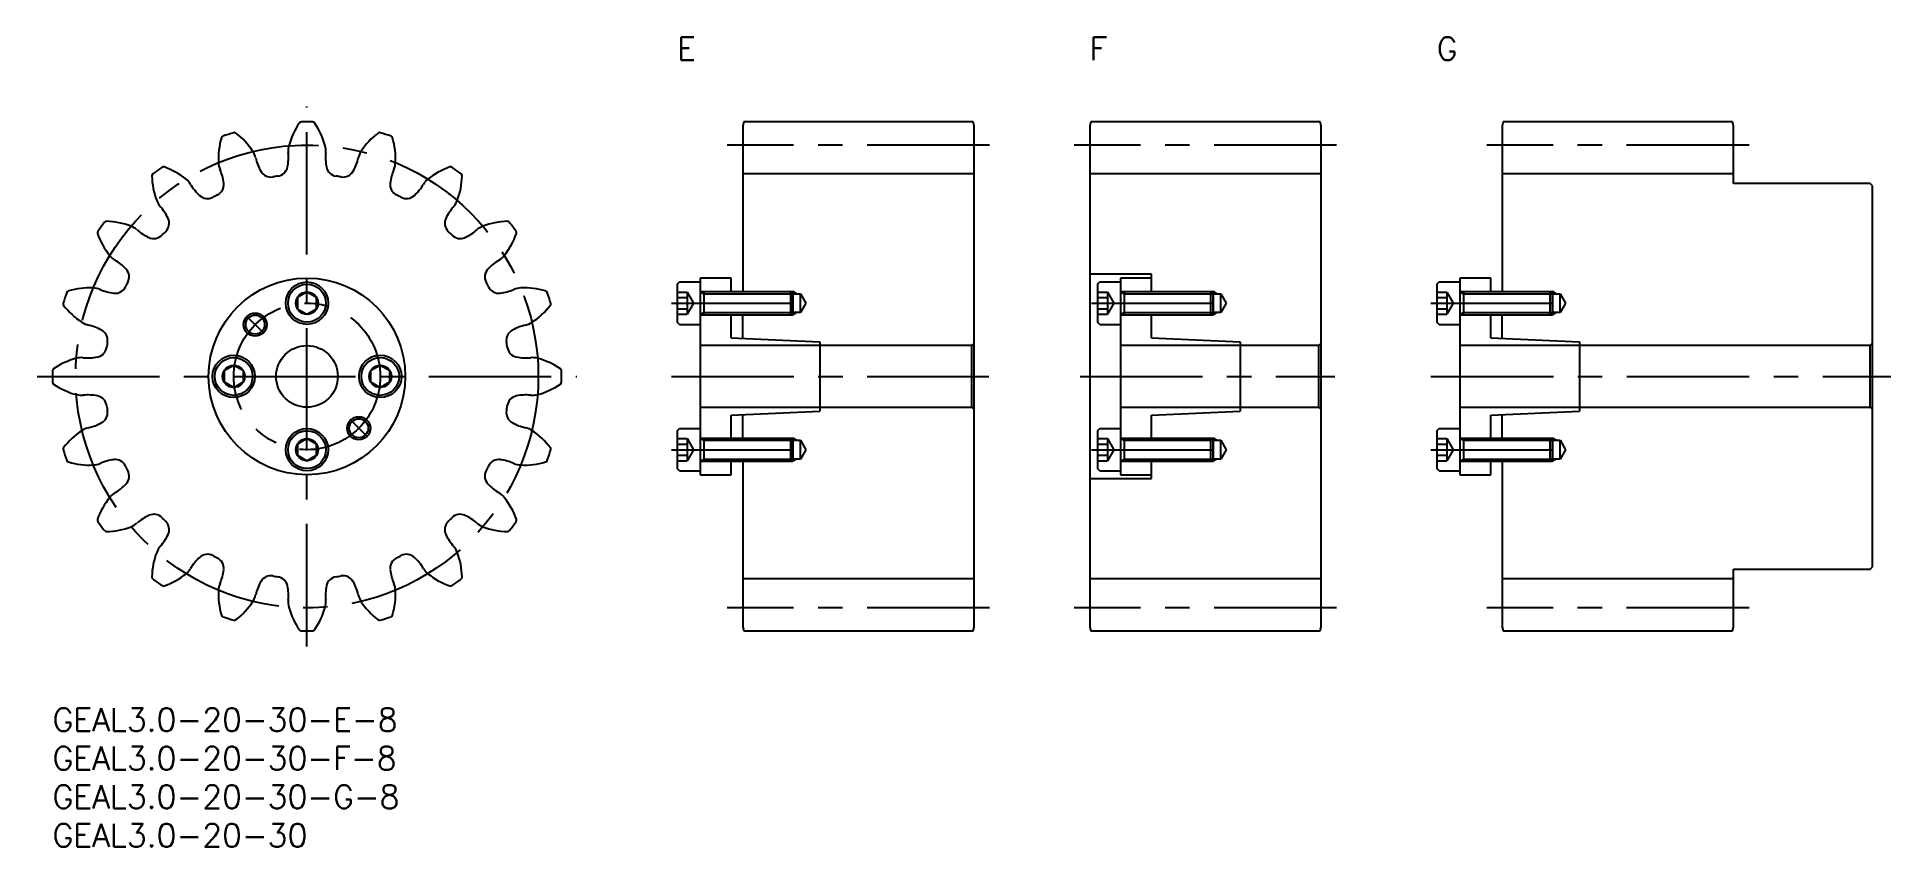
# Model space of a CAD drawing. Extents: x -2 to 238, y -18 to 87.
import ezdxf

# ---------------------------------------------------------------- set-up
doc = ezdxf.new("R2010")
doc.units = 0
doc.header["$LTSCALE"] = 0.5
doc.linetypes.add('CENTER', pattern=[50.8, 31.75, -6.35, 6.35, -6.35])
for name, color, linetype in [('MSM_CENTER', 1, 'CENTER'), ('MSM_CONTINUOUS', 7, 'CONTINUOUS'), ('MSM_NARROW', 5, 'CONTINUOUS'), ('MSM_PART_NUMBER', 7, 'CONTINUOUS')]:
    doc.layers.add(name, color=color, linetype=linetype)
doc.styles.get("Standard").update_dxf_attribs({"font": 'txt.shx', "height": 1, "bigfont": 'bigfont.shx'})

# ---------------------------------------------------------------- blocks, each defined once
blk = doc.blocks.new('*U3')
at = {"layer": 'MSM_PART_NUMBER'}
blk.add_text('GEAL3.0-20-30-F-8', height=3, dxfattribs=at).set_placement((0, -8))
blk = doc.blocks.new('*U4')
at = {"layer": 'MSM_PART_NUMBER'}
blk.add_text('GEAL3.0-20-30-E-8', height=3, dxfattribs=at).set_placement((0, -3))
blk = doc.blocks.new('*U5')
at = {"layer": 'MSM_PART_NUMBER'}
blk.add_text('GEAL3.0-20-30-G-8', height=3, dxfattribs=at).set_placement((0, -13))
blk = doc.blocks.new('*U6')
at = {"layer": 'MSM_PART_NUMBER'}
blk.add_text('E', height=3, dxfattribs=at).set_placement((81, 84))
blk = doc.blocks.new('*U7')
at = {"layer": 'MSM_PART_NUMBER'}
blk.add_text('G', height=3, dxfattribs=at).set_placement((179.5, 84))
blk = doc.blocks.new('*U8')
at = {"layer": 'MSM_PART_NUMBER'}
blk.add_text('GEAL3.0-20-30', height=3, dxfattribs=at).set_placement((0, -18))
blk = doc.blocks.new('*U9')
at = {"layer": 'MSM_PART_NUMBER'}
blk.add_text('F', height=3, dxfattribs=at).set_placement((134.5, 84))

msp = doc.modelspace()

# ---------------------------------------------------------------- linework, layer by layer
at = {"layer": 'MSM_CENTER'}
for p, q in [((33, 8), (33, 78)), ((121.5, 73), (87.5, 73)), ((166.5, 73), (132.5, 73)), ((220, 73), (186, 73)), ((25.17, 50.83), (27.4, 48.6)), ((80.25, 52.5), (98.12, 52.5)), ((134.75, 52.5), (152.62, 52.5)), ((178.75, 52.5), (196.62, 52.5)), ((-2, 43), (68, 43)), ((80.25, 43), (121.4, 43)), ((133.25, 43), (166.27, 43)), ((178.75, 43), (238.4, 43)), ((40.83, 35.17), (38.6, 37.4)), ((80.25, 33.5), (98.12, 33.5)), ((134.75, 33.5), (152.62, 33.5)), ((178.75, 33.5), (196.62, 33.5)), ((121.5, 13), (87.5, 13)), ((166.5, 13), (132.5, 13)), ((220, 13), (186, 13))]:
    msp.add_line(p, q, dxfattribs=at)
for radius in [30, 9.5]:
    msp.add_circle((33, 43), radius, dxfattribs=at)
at = {"layer": 'MSM_CONTINUOUS'}
for p, q in [((89.63, 76), (89.5, 75.5)), ((89.5, 75.5), (89.5, 54)), ((119.37, 76), (89.63, 76)), ((119.5, 75.5), (119.37, 76)), ((119.5, 10.5), (119.5, 75.5)), ((134.63, 76), (134.5, 75.5)), ((134.5, 75.5), (134.5, 10.5)), ((164.37, 76), (134.63, 76)), ((164.5, 75.5), (164.37, 76)), ((164.5, 10.5), (164.5, 75.5)), ((188.13, 76), (188, 75.5)), ((188, 75.5), (188, 54)), ((217.87, 76), (188.13, 76)), ((218, 75.5), (217.87, 76)), ((218, 68), (218, 75.5)), ((119.5, 69.25), (89.5, 69.25)), ((164.5, 69.25), (134.5, 69.25)), ((218, 69.25), (188, 69.25)), ((235.7, 68), (218, 68)), ((236, 67.7), (235.7, 68)), ((236, 18.3), (236, 67.7)), ((84, 55.75), (84, 30.25)), ((88, 55.75), (84, 55.75)), ((88, 54), (88, 55.75)), ((142.5, 56.25), (134.5, 56.25)), ((138.5, 55.75), (138.5, 30.25)), ((142.5, 55.75), (138.5, 55.75)), ((142.5, 54), (142.5, 56.25)), ((182.5, 55.75), (182.5, 30.25)), ((186.5, 55.75), (182.5, 55.75)), ((186.5, 54), (186.5, 55.75)), ((33, 53.94), (31.75, 53.22)), ((31.75, 53.22), (31.75, 51.78)), ((34.25, 53.22), (33, 53.94)), ((34.25, 51.78), (34.25, 53.22)), ((81, 54.95), (81.3, 55.25)), ((81, 54.95), (81, 50.05)), ((81, 53.94), (82.3, 53.94)), ((81, 53.22), (82.3, 53.22)), ((81.3, 55.25), (84, 55.25)), ((82.3, 53.94), (82.3, 51.06)), ((82.3, 53.94), (83.13, 52.5)), ((84, 54), (95.73, 54)), ((84.47, 54), (84.47, 51)), ((95.73, 51), (95.73, 54)), ((95.73, 54), (96, 53.73)), ((96, 53.73), (97, 53.73)), ((96, 53.73), (96, 51.27)), ((97, 51.27), (97, 53.73)), ((97, 53.73), (97.71, 52.5)), ((135.5, 54.95), (135.8, 55.25)), ((135.5, 54.95), (135.5, 50.05)), ((135.5, 53.94), (136.8, 53.94)), ((135.5, 53.22), (136.8, 53.22)), ((135.8, 55.25), (138.5, 55.25)), ((136.8, 53.94), (136.8, 51.06)), ((136.8, 53.94), (137.63, 52.5)), ((138.5, 54), (150.23, 54)), ((138.97, 54), (138.97, 51)), ((150.23, 51), (150.23, 54)), ((150.23, 54), (150.5, 53.73)), ((150.5, 53.73), (151.5, 53.73)), ((150.5, 53.73), (150.5, 51.27)), ((151.5, 51.27), (151.5, 53.73)), ((151.5, 53.73), (152.21, 52.5)), ((179.5, 54.95), (179.8, 55.25)), ((179.5, 54.95), (179.5, 50.05)), ((179.5, 53.94), (180.8, 53.94)), ((179.5, 53.22), (180.8, 53.22)), ((179.8, 55.25), (182.5, 55.25)), ((180.8, 53.94), (180.8, 51.06)), ((180.8, 53.94), (181.63, 52.5)), ((182.5, 54), (194.23, 54)), ((182.97, 54), (182.97, 51)), ((194.23, 51), (194.23, 54)), ((194.23, 54), (194.5, 53.73)), ((194.5, 53.73), (195.5, 53.73)), ((194.5, 53.73), (194.5, 51.27)), ((195.5, 51.27), (195.5, 53.73)), ((195.5, 53.73), (196.21, 52.5)), ((31.75, 51.78), (33, 51.06)), ((33, 51.06), (34.25, 51.78)), ((81, 51.78), (82.3, 51.78)), ((81, 51.06), (82.3, 51.06)), ((83.13, 52.5), (82.3, 51.06)), ((84, 51), (95.73, 51)), ((88, 48), (88, 51)), ((89.5, 47.93), (89.5, 51)), ((96, 51.27), (95.73, 51)), ((97, 51.27), (96, 51.27)), ((97.71, 52.5), (97, 51.27)), ((135.5, 51.78), (136.8, 51.78)), ((135.5, 51.06), (136.8, 51.06)), ((137.63, 52.5), (136.8, 51.06)), ((138.5, 51), (150.23, 51)), ((142.5, 48), (142.5, 51)), ((150.5, 51.27), (150.23, 51)), ((151.5, 51.27), (150.5, 51.27)), ((152.21, 52.5), (151.5, 51.27)), ((179.5, 51.78), (180.8, 51.78)), ((179.5, 51.06), (180.8, 51.06)), ((181.63, 52.5), (180.8, 51.06)), ((182.5, 51), (194.23, 51)), ((186.5, 48), (186.5, 51)), ((188, 47.93), (188, 51)), ((194.5, 51.27), (194.23, 51)), ((195.5, 51.27), (194.5, 51.27)), ((196.21, 52.5), (195.5, 51.27)), ((81.3, 49.75), (81, 50.05)), ((81.3, 49.75), (84, 49.75)), ((135.8, 49.75), (135.5, 50.05)), ((135.8, 49.75), (138.5, 49.75)), ((179.8, 49.75), (179.5, 50.05)), ((179.8, 49.75), (182.5, 49.75)), ((119.2, 47), (84, 47)), ((88, 48), (99.5, 47.5)), ((99.5, 47.5), (99.5, 38.5)), ((119.5, 47.3), (119.2, 47)), ((119.2, 39), (119.2, 47)), ((164.2, 47), (138.5, 47)), ((142.5, 48), (154, 47.5)), ((154, 47.5), (154, 38.5)), ((164.5, 47.3), (164.2, 47)), ((164.2, 39), (164.2, 47)), ((235.7, 47), (182.5, 47)), ((186.5, 48), (198, 47.5)), ((198, 47.5), (198, 38.5)), ((236, 47.3), (235.7, 47)), ((235.7, 39), (235.7, 47)), ((23.5, 44.44), (22.25, 43.72)), ((22.25, 43.72), (22.25, 42.28)), ((24.75, 43.72), (23.5, 44.44)), ((24.75, 42.28), (24.75, 43.72)), ((42.5, 44.44), (41.25, 43.72)), ((41.25, 43.72), (41.25, 42.28)), ((43.75, 43.72), (42.5, 44.44)), ((43.75, 42.28), (43.75, 43.72)), ((22.25, 42.28), (23.5, 41.56)), ((23.5, 41.56), (24.75, 42.28)), ((41.25, 42.28), (42.5, 41.56)), ((42.5, 41.56), (43.75, 42.28)), ((84, 39), (119.2, 39)), ((88, 38), (99.5, 38.5)), ((119.2, 39), (119.5, 38.7)), ((138.5, 39), (164.2, 39)), ((142.5, 38), (154, 38.5)), ((164.2, 39), (164.5, 38.7)), ((182.5, 39), (235.7, 39)), ((186.5, 38), (198, 38.5)), ((235.7, 39), (236, 38.7)), ((81, 35.95), (81.3, 36.25)), ((81.3, 36.25), (84, 36.25)), ((88, 35), (88, 38)), ((89.5, 35), (89.5, 38.07)), ((135.5, 35.95), (135.8, 36.25)), ((135.8, 36.25), (138.5, 36.25)), ((142.5, 35), (142.5, 38)), ((179.5, 35.95), (179.8, 36.25)), ((179.8, 36.25), (182.5, 36.25)), ((186.5, 35), (186.5, 38)), ((188, 35), (188, 38.07)), ((33, 34.94), (31.75, 34.22)), ((31.75, 34.22), (31.75, 32.78)), ((34.25, 34.22), (33, 34.94)), ((34.25, 32.78), (34.25, 34.22)), ((81, 35.95), (81, 31.05)), ((81, 34.94), (82.3, 34.94)), ((81, 34.22), (82.3, 34.22)), ((82.3, 34.94), (82.3, 32.06)), ((82.3, 34.94), (83.13, 33.5)), ((84, 35), (95.73, 35)), ((84.47, 35), (84.47, 32)), ((95.73, 32), (95.73, 35)), ((95.73, 35), (96, 34.73)), ((96, 34.73), (97, 34.73)), ((96, 34.73), (96, 32.27)), ((97, 32.27), (97, 34.73)), ((97, 34.73), (97.71, 33.5)), ((135.5, 35.95), (135.5, 31.05)), ((135.5, 34.94), (136.8, 34.94)), ((135.5, 34.22), (136.8, 34.22)), ((136.8, 34.94), (136.8, 32.06)), ((136.8, 34.94), (137.63, 33.5)), ((138.5, 35), (150.23, 35)), ((138.97, 35), (138.97, 32)), ((150.23, 32), (150.23, 35)), ((150.23, 35), (150.5, 34.73)), ((150.5, 34.73), (151.5, 34.73)), ((150.5, 34.73), (150.5, 32.27)), ((151.5, 32.27), (151.5, 34.73)), ((151.5, 34.73), (152.21, 33.5)), ((179.5, 35.95), (179.5, 31.05)), ((179.5, 34.94), (180.8, 34.94)), ((179.5, 34.22), (180.8, 34.22)), ((180.8, 34.94), (180.8, 32.06)), ((180.8, 34.94), (181.63, 33.5)), ((182.5, 35), (194.23, 35)), ((182.97, 35), (182.97, 32)), ((194.23, 32), (194.23, 35)), ((194.23, 35), (194.5, 34.73)), ((194.5, 34.73), (195.5, 34.73)), ((194.5, 34.73), (194.5, 32.27)), ((195.5, 32.27), (195.5, 34.73)), ((195.5, 34.73), (196.21, 33.5)), ((31.75, 32.78), (33, 32.06)), ((33, 32.06), (34.25, 32.78)), ((81, 32.78), (82.3, 32.78)), ((81, 32.06), (82.3, 32.06)), ((83.13, 33.5), (82.3, 32.06)), ((84, 32), (95.73, 32)), ((88, 30.25), (88, 32)), ((89.5, 32), (89.5, 10.5)), ((96, 32.27), (95.73, 32)), ((97, 32.27), (96, 32.27)), ((97.71, 33.5), (97, 32.27)), ((135.5, 32.78), (136.8, 32.78)), ((135.5, 32.06), (136.8, 32.06)), ((137.63, 33.5), (136.8, 32.06)), ((138.5, 32), (150.23, 32)), ((142.5, 29.75), (142.5, 32)), ((150.5, 32.27), (150.23, 32)), ((151.5, 32.27), (150.5, 32.27)), ((152.21, 33.5), (151.5, 32.27)), ((179.5, 32.78), (180.8, 32.78)), ((179.5, 32.06), (180.8, 32.06)), ((181.63, 33.5), (180.8, 32.06)), ((182.5, 32), (194.23, 32)), ((186.5, 30.25), (186.5, 32)), ((188, 32), (188, 10.5)), ((194.5, 32.27), (194.23, 32)), ((195.5, 32.27), (194.5, 32.27)), ((196.21, 33.5), (195.5, 32.27)), ((81.3, 30.75), (81, 31.05)), ((81.3, 30.75), (84, 30.75)), ((84, 30.25), (88, 30.25)), ((134.5, 29.75), (142.5, 29.75)), ((135.8, 30.75), (135.5, 31.05)), ((135.8, 30.75), (138.5, 30.75)), ((138.5, 30.25), (142.5, 30.25)), ((179.8, 30.75), (179.5, 31.05)), ((179.8, 30.75), (182.5, 30.75)), ((182.5, 30.25), (186.5, 30.25)), ((218, 10.5), (218, 18)), ((218, 18), (235.7, 18)), ((235.7, 18), (236, 18.3)), ((119.5, 16.75), (89.5, 16.75)), ((164.5, 16.75), (134.5, 16.75)), ((218, 16.75), (188, 16.75)), ((89.5, 10.5), (89.63, 10)), ((89.63, 10), (119.37, 10)), ((119.37, 10), (119.5, 10.5)), ((134.5, 10.5), (134.63, 10)), ((134.63, 10), (164.37, 10)), ((164.37, 10), (164.5, 10.5)), ((188, 10.5), (188.13, 10)), ((188.13, 10), (217.87, 10)), ((217.87, 10), (218, 10.5))]:
    msp.add_line(p, q, dxfattribs=at)
for centre, radius in [((33, 43), 12.75), ((33, 52.5), 2.75), ((33, 52.5), 2.45), ((33, 52.5), 1.44), ((26.28, 49.72), 1.23), ((23.5, 43), 2.75), ((33, 43), 4), ((42.5, 43), 2.75), ((23.5, 43), 2.45), ((23.5, 43), 1.44), ((42.5, 43), 2.45), ((42.5, 43), 1.44), ((33, 33.5), 2.75), ((39.72, 36.28), 1.23), ((33, 33.5), 2.45), ((33, 33.5), 1.44)]:
    msp.add_circle(centre, radius, dxfattribs=at)
for centre, radius, start, end in [((33, 43), 33, 106.7082, 109.2918), ((23.6, 74.32), 0.3, 52.231, 106.7082), ((17.66, 66.65), 10, 33.5, 52.231), ((40.28, 70.24), 10, 145.769, 164.5), ((32.26, 75.69), 0.3, 91.2918, 145.769), ((33, 43), 33, 88.7082, 91.2918), ((33.74, 75.69), 0.3, 34.231, 88.7081), ((25.72, 70.24), 10, 15.5, 34.231), ((48.34, 66.65), 10, 127.769, 146.5), ((42.4, 74.32), 0.3, 73.2918, 127.769), ((33, 43), 33, 70.7082, 73.2918), ((31.51, 71.15), 10, 163.769, 182.5), ((22.2, 73.86), 0.3, 109.2918, 163.769), ((23.96, 70.82), 2.44, 12.1906, 33.5), ((33, 72.25), 2.44, 164.5, 185.8094), ((33, 72.25), 2.44, 354.1906, 15.5), ((42.04, 70.82), 2.44, 146.5, 167.8094), ((43.8, 73.86), 0.3, 16.231, 70.7081), ((34.49, 71.15), 10, 357.5, 16.231), ((33, 43), 33, 124.7082, 127.2918), ((14.38, 69.88), 0.3, 70.231, 124.7081), ((11.1, 60.75), 10, 51.5, 70.231), ((23.96, 70.82), 2.44, 182.5, 203.8094), ((16.09, 67.36), 6.15, 6.5001, 23.7673), ((32.36, 72.64), 6.15, 192.2327, 209.4999), ((29.01, 70.46), 1.5, 278.2717, 348.5001), ((24.45, 71.39), 6.15, 348.5001, 5.7673), ((41.55, 71.39), 6.15, 174.2327, 191.4998), ((36.99, 70.46), 1.5, 191.4998, 261.7282), ((33.64, 72.64), 6.15, 330.5001, 347.7673), ((49.91, 67.36), 6.15, 156.2327, 173.4998), ((42.04, 70.82), 2.44, 336.1906, 357.5), ((54.9, 60.75), 10, 109.769, 128.5), ((51.62, 69.88), 0.3, 55.2918, 109.769), ((33, 43), 33, 52.7082, 55.2918), ((13.19, 69.01), 0.3, 127.2918, 181.769), ((22.88, 69.31), 10, 181.769, 200.5), ((15.8, 66.67), 2.44, 30.1906, 51.5), ((23.23, 70.99), 6.15, 210.2327, 227.4999), ((20.72, 67.88), 1.5, 296.2717, 6.5001), ((28.31, 70.35), 1.5, 209.4999, 279.7283), ((33, 43), 26.25, 98.2717, 99.7283), ((33, 43), 26.25, 80.2717, 81.7283), ((37.69, 70.35), 1.5, 260.2717, 330.5001), ((45.28, 67.88), 1.5, 173.4998, 243.7282), ((42.77, 70.99), 6.15, 312.5001, 329.7673), ((50.2, 66.67), 2.44, 128.5, 149.8094), ((43.12, 69.31), 10, 339.5, 358.231), ((52.81, 69.01), 0.3, 358.231, 52.7082), ((15.8, 66.67), 2.44, 200.5, 221.8094), ((9.39, 60.94), 6.15, 24.5001, 41.7673), ((20.09, 67.56), 1.5, 227.4999, 297.7283), ((33, 43), 26.25, 116.2717, 117.7283), ((33, 43), 26.25, 62.2717, 63.7283), ((45.91, 67.56), 1.5, 242.2717, 312.5001), ((56.61, 60.94), 6.15, 138.2327, 155.4998), ((50.2, 66.67), 2.44, 318.1906, 339.5), ((33, 43), 33, 142.7082, 145.2918), ((6.99, 62.81), 0.3, 88.231, 142.7081), ((6.69, 53.12), 10, 69.5, 88.231), ((13.63, 62.87), 1.5, 314.2717, 24.5001), ((52.37, 62.87), 1.5, 155.4998, 225.7282), ((59.31, 53.12), 10, 91.769, 110.5), ((59.01, 62.81), 0.3, 37.2918, 91.769), ((33, 43), 33, 34.7082, 37.2918), ((6.12, 61.62), 0.3, 145.2918, 199.769), ((15.25, 64.9), 10, 199.769, 218.5), ((9.33, 60.2), 2.44, 48.1906, 69.5), ((15.06, 66.61), 6.15, 228.2327, 245.4999), ((13.13, 62.37), 1.5, 245.4999, 315.7283), ((33, 43), 26.25, 134.2717, 135.7283), ((33, 43), 26.25, 44.2717, 45.7283), ((52.87, 62.37), 1.5, 224.2717, 294.5001), ((50.94, 66.61), 6.15, 294.5001, 311.7673), ((56.67, 60.2), 2.44, 110.5, 131.8094), ((50.75, 64.9), 10, 321.5, 340.231), ((59.88, 61.62), 0.3, 340.231, 34.7082), ((9.33, 60.2), 2.44, 218.5, 239.8094), ((5.01, 52.77), 6.15, 42.5001, 59.7673), ((60.99, 52.77), 6.15, 120.2327, 137.4999), ((56.67, 60.2), 2.44, 300.1906, 321.5), ((8.44, 55.91), 1.5, 332.2717, 42.5001), ((57.56, 55.91), 1.5, 137.4998, 207.7283), ((33, 43), 33, 160.7082, 163.2918), ((2.14, 53.8), 0.3, 106.231, 160.7082), ((4.85, 44.49), 10, 87.5, 106.231), ((5.18, 52.04), 2.44, 66.1906, 87.5), ((8.64, 59.91), 6.15, 246.2327, 263.4999), ((8.12, 55.28), 1.5, 263.4999, 333.7283), ((33, 43), 26.25, 152.2717, 153.7283), ((33, 43), 26.25, 26.2717, 27.7283), ((57.88, 55.28), 1.5, 206.2717, 276.5001), ((57.36, 59.91), 6.15, 276.5001, 293.7673), ((60.82, 52.04), 2.44, 92.5, 113.8094), ((61.15, 44.49), 10, 73.769, 92.5), ((63.86, 53.8), 0.3, 19.2918, 73.769), ((33, 43), 33, 16.7082, 19.2918), ((1.68, 52.4), 0.3, 163.2918, 217.769), ((9.35, 58.34), 10, 217.769, 236.5), ((56.65, 58.34), 10, 303.5, 322.231), ((64.32, 52.4), 0.3, 322.2311, 16.7082), ((5.18, 52.04), 2.44, 236.5, 257.8094), ((3.36, 43.64), 6.15, 60.5001, 77.7673), ((5.65, 47.69), 1.5, 350.2717, 60.5001), ((60.35, 47.69), 1.5, 119.4998, 189.7283), ((62.64, 43.64), 6.15, 102.2327, 119.4998), ((60.82, 52.04), 2.44, 282.1906, 303.5), ((5.54, 46.99), 1.5, 281.4999, 351.7283), ((33, 43), 26.25, 170.2717, 171.7283), ((33, 43), 26.25, 8.2717, 9.7283), ((60.46, 46.99), 1.5, 188.2717, 258.5001), ((33, 43), 33, 178.7082, 181.2918), ((0.31, 43.74), 0.3, 124.231, 178.7081), ((5.76, 35.72), 10, 105.5, 124.231), ((3.75, 43), 2.44, 84.1906, 105.5), ((4.61, 51.55), 6.15, 264.2327, 281.4999), ((61.39, 51.55), 6.15, 258.5001, 275.7673), ((62.25, 43), 2.44, 74.5, 95.8094), ((60.24, 35.72), 10, 55.769, 74.5), ((65.69, 43.74), 0.3, 1.2918, 55.769), ((33, 43), 33, 358.7082, 1.2918), ((0.31, 42.26), 0.3, 181.2918, 235.769), ((5.76, 50.28), 10, 235.769, 254.5), ((60.24, 50.28), 10, 285.5, 304.231), ((65.69, 42.26), 0.3, 304.231, 358.7082), ((3.75, 43), 2.44, 254.5, 275.8094), ((4.61, 34.45), 6.15, 78.5001, 95.7673), ((5.54, 39.01), 1.5, 8.2717, 78.5001), ((5.65, 38.31), 1.5, 299.4999, 9.7283), ((33, 43), 26.25, 188.2717, 189.7283), ((60.35, 38.31), 1.5, 170.2717, 240.5001), ((33, 43), 26.25, 350.2717, 351.7283), ((60.46, 39.01), 1.5, 101.4998, 171.7283), ((61.39, 34.45), 6.15, 84.2327, 101.4998), ((62.25, 43), 2.44, 264.1906, 285.5), ((5.18, 33.96), 2.44, 102.1906, 123.5), ((3.36, 42.36), 6.15, 282.2327, 299.4999), ((62.64, 42.36), 6.15, 240.5001, 257.7673), ((60.82, 33.96), 2.44, 56.5, 77.8094), ((1.68, 33.6), 0.3, 142.231, 196.7081), ((9.35, 27.66), 10, 123.5, 142.231), ((56.65, 27.66), 10, 37.769, 56.5), ((64.32, 33.6), 0.3, 343.2918, 37.769), ((33, 43), 33, 196.7082, 199.2918), ((2.14, 32.2), 0.3, 199.2918, 253.769), ((4.85, 41.51), 10, 253.769, 272.5), ((5.18, 33.96), 2.44, 272.5, 293.8094), ((8.64, 26.09), 6.15, 96.5001, 113.7673), ((8.12, 30.72), 1.5, 26.2717, 96.5001), ((33, 43), 26.25, 206.2717, 207.7283), ((33, 43), 26.25, 332.2717, 333.7283), ((57.88, 30.72), 1.5, 83.4998, 153.7283), ((57.36, 26.09), 6.15, 66.2327, 83.4998), ((60.82, 33.96), 2.44, 246.1906, 267.5), ((61.15, 41.51), 10, 267.5, 286.231), ((63.86, 32.2), 0.3, 286.231, 340.7082), ((33, 43), 33, 340.7082, 343.2918), ((5.01, 33.23), 6.15, 300.2327, 317.4999), ((8.44, 30.09), 1.5, 317.4999, 27.7283), ((57.56, 30.09), 1.5, 152.2717, 222.5001), ((60.99, 33.23), 6.15, 222.5001, 239.7673), ((15.25, 21.1), 10, 141.5, 160.231), ((9.33, 25.8), 2.44, 120.1906, 141.5), ((56.67, 25.8), 2.44, 38.5, 59.8094), ((50.75, 21.1), 10, 19.769, 38.5), ((6.12, 24.38), 0.3, 160.231, 214.7082), ((33, 43), 33, 214.7082, 217.2918), ((15.06, 19.39), 6.15, 114.5001, 131.7673), ((13.13, 23.63), 1.5, 44.2717, 114.5001), ((33, 43), 26.25, 224.2717, 225.7283), ((13.63, 23.13), 1.5, 335.4998, 45.7283), ((52.37, 23.13), 1.5, 134.2717, 204.5001), ((33, 43), 26.25, 314.2717, 315.7283), ((52.87, 23.63), 1.5, 65.4998, 135.7283), ((50.94, 19.39), 6.15, 48.2327, 65.4998), ((33, 43), 33, 322.7082, 325.2918), ((59.88, 24.38), 0.3, 325.2918, 19.769), ((6.99, 23.19), 0.3, 217.2918, 271.769), ((6.69, 32.88), 10, 271.769, 290.5), ((9.33, 25.8), 2.44, 290.5, 311.8094), ((9.39, 25.06), 6.15, 318.2327, 335.4999), ((56.61, 25.06), 6.15, 204.5001, 221.7673), ((56.67, 25.8), 2.44, 228.1906, 249.5), ((59.31, 32.88), 10, 249.5, 268.231), ((59.01, 23.19), 0.3, 268.231, 322.7082), ((22.88, 16.69), 10, 159.5, 178.231), ((15.8, 19.33), 2.44, 138.1906, 159.5), ((23.23, 15.01), 6.15, 132.5001, 149.7673), ((20.09, 18.44), 1.5, 62.2717, 132.5001), ((33, 43), 26.25, 242.2717, 243.7283), ((20.72, 18.12), 1.5, 353.4998, 63.7283), ((45.28, 18.12), 1.5, 116.2717, 186.5001), ((33, 43), 26.25, 296.2717, 297.7283), ((45.91, 18.44), 1.5, 47.4998, 117.7283), ((42.77, 15.01), 6.15, 30.2327, 47.4999), ((50.2, 19.33), 2.44, 20.5, 41.8094), ((43.12, 16.69), 10, 1.769, 20.5), ((13.19, 16.99), 0.3, 178.231, 232.7082), ((11.1, 25.25), 10, 289.769, 308.5), ((15.8, 19.33), 2.44, 308.5, 329.8094), ((16.09, 18.64), 6.15, 336.2327, 353.4999), ((28.31, 15.65), 1.5, 80.2717, 150.5001), ((33, 43), 26.25, 260.2717, 261.7283), ((29.01, 15.54), 1.5, 11.4998, 81.7283), ((36.99, 15.54), 1.5, 98.2718, 168.5001), ((33, 43), 26.25, 278.2717, 279.7283), ((37.69, 15.65), 1.5, 29.4998, 99.7283), ((49.91, 18.64), 6.15, 186.5001, 203.7673), ((50.2, 19.33), 2.44, 210.1906, 231.5), ((54.9, 25.25), 10, 231.5, 250.231), ((52.81, 16.99), 0.3, 307.2918, 1.769), ((33, 43), 33, 232.7082, 235.2918), ((14.38, 16.12), 0.3, 235.2918, 289.769), ((31.51, 14.85), 10, 177.5, 196.231), ((23.96, 15.18), 2.44, 156.1906, 177.5), ((23.96, 15.18), 2.44, 326.5, 347.8094), ((32.36, 13.36), 6.15, 150.5001, 167.7673), ((24.45, 14.61), 6.15, 354.2327, 11.4999), ((41.55, 14.61), 6.15, 168.5001, 185.7673), ((33.64, 13.36), 6.15, 12.2327, 29.4999), ((42.04, 15.18), 2.44, 192.1906, 213.5), ((34.49, 14.85), 10, 343.769, 2.5), ((42.04, 15.18), 2.44, 2.5, 23.8094), ((51.62, 16.12), 0.3, 250.2311, 304.7082), ((33, 43), 33, 304.7082, 307.2918), ((22.2, 12.14), 0.3, 196.231, 250.7082), ((17.66, 19.35), 10, 307.769, 326.5), ((33, 13.75), 2.44, 174.1906, 195.5), ((40.28, 15.76), 10, 195.5, 214.231), ((25.72, 15.76), 10, 325.769, 344.5), ((33, 13.75), 2.44, 344.5, 5.8094), ((48.34, 19.35), 10, 213.5, 232.231), ((43.8, 12.14), 0.3, 289.2918, 343.769), ((33, 43), 33, 250.7082, 253.2918), ((23.6, 11.68), 0.3, 253.2918, 307.769), ((32.26, 10.31), 0.3, 214.231, 268.7081), ((33, 43), 33, 268.7082, 271.2918), ((33.74, 10.31), 0.3, 271.2918, 325.769), ((42.4, 11.68), 0.3, 232.231, 286.7081), ((33, 43), 33, 286.7082, 289.2918)]:
    msp.add_arc(centre, radius, start, end, dxfattribs=at)
at = {"layer": 'MSM_NARROW'}
for p, q in [((84, 54), (84.47, 53.73)), ((84.47, 53.73), (96, 53.73)), ((95.73, 54), (96, 54)), ((96, 51), (96, 54)), ((96.47, 53.73), (96, 54)), ((138.5, 54), (138.97, 53.73)), ((138.97, 53.73), (150.5, 53.73)), ((150.23, 54), (150.5, 54)), ((150.5, 51), (150.5, 54)), ((150.97, 53.73), (150.5, 54)), ((182.5, 54), (182.97, 53.73)), ((182.97, 53.73), (194.5, 53.73)), ((194.23, 54), (194.5, 54)), ((194.5, 51), (194.5, 54)), ((194.97, 53.73), (194.5, 54)), ((84, 51), (84.47, 51.27)), ((84.47, 51.27), (96, 51.27)), ((95.73, 51), (96, 51)), ((96.47, 51.27), (96, 51)), ((138.5, 51), (138.97, 51.27)), ((138.97, 51.27), (150.5, 51.27)), ((150.23, 51), (150.5, 51)), ((150.97, 51.27), (150.5, 51)), ((182.5, 51), (182.97, 51.27)), ((182.97, 51.27), (194.5, 51.27)), ((194.23, 51), (194.5, 51)), ((194.97, 51.27), (194.5, 51)), ((84, 35), (84.47, 34.73)), ((84.47, 34.73), (96, 34.73)), ((95.73, 35), (96, 35)), ((96, 32), (96, 35)), ((96.47, 34.73), (96, 35)), ((138.5, 35), (138.97, 34.73)), ((138.97, 34.73), (150.5, 34.73)), ((150.23, 35), (150.5, 35)), ((150.5, 32), (150.5, 35)), ((150.97, 34.73), (150.5, 35)), ((182.5, 35), (182.97, 34.73)), ((182.97, 34.73), (194.5, 34.73)), ((194.23, 35), (194.5, 35)), ((194.5, 32), (194.5, 35)), ((194.97, 34.73), (194.5, 35)), ((84, 32), (84.47, 32.27)), ((84.47, 32.27), (96, 32.27)), ((95.73, 32), (96, 32)), ((96.47, 32.27), (96, 32)), ((138.5, 32), (138.97, 32.27)), ((138.97, 32.27), (150.5, 32.27)), ((150.23, 32), (150.5, 32)), ((150.97, 32.27), (150.5, 32)), ((182.5, 32), (182.97, 32.27)), ((182.97, 32.27), (194.5, 32.27)), ((194.23, 32), (194.5, 32)), ((194.97, 32.27), (194.5, 32))]:
    msp.add_line(p, q, dxfattribs=at)
for centre in [(26.28, 49.72), (39.72, 36.28)]:
    msp.add_circle(centre, 1.5, dxfattribs=at)

# ---------------------------------------------------------------- block references
at = {"layer": 'MSM_CONTINUOUS'}
for name in ['*U6', '*U9', '*U7', '*U4', '*U3', '*U5', '*U8']:
    msp.add_blockref(name, (0, 0), dxfattribs=at)

doc.saveas('drawing.dxf')
